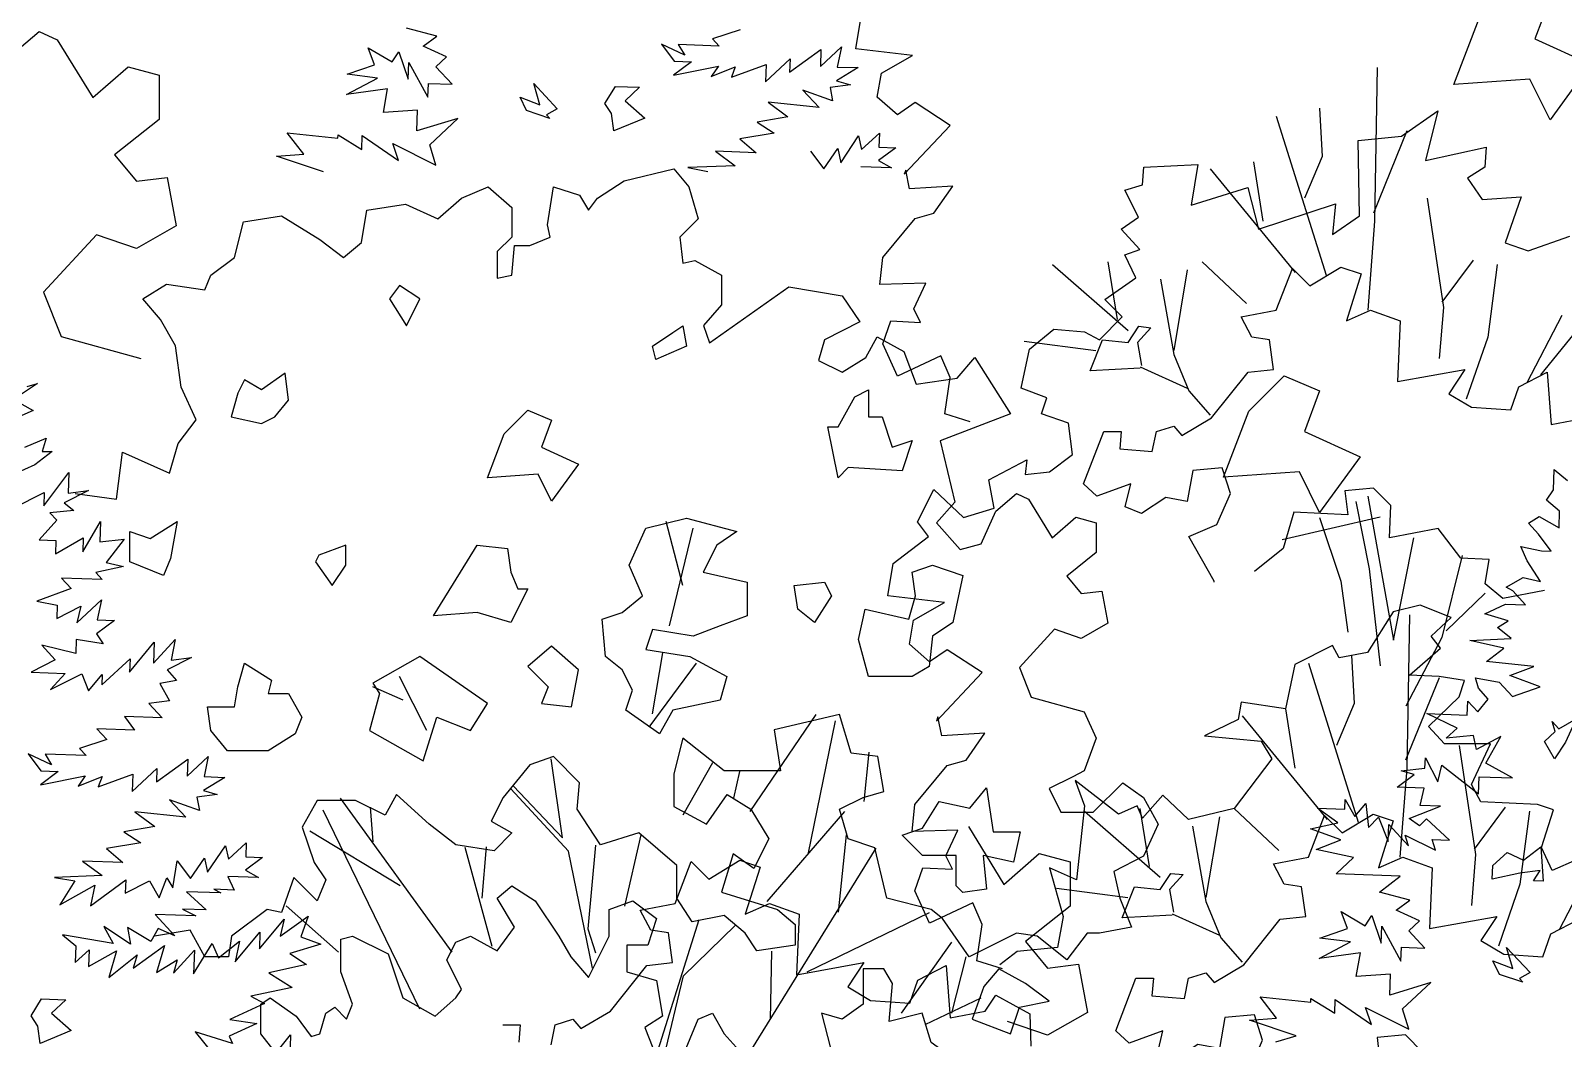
# Model space of a CAD drawing. Header units: inches. Extents: x 11.9 to 85.3, y 21.1 to 37.4.
# Drawn here: x 43.297 to 43.835, y 23.595 to 23.949 of the extents above; entities that cross this region are included whole.
import ezdxf

# ---------------------------------------------------------------- set-up
doc = ezdxf.new("R2010")
doc.units = ezdxf.units.IN
doc.header["$MEASUREMENT"] = 0
doc.layers.add('CAY', color=94, linetype='Continuous')
doc.layers.add('CAY-3', color=61, linetype='Continuous')

# ---------------------------------------------------------------- blocks, each defined once
blk = doc.blocks.new('A$C76451831')
at = {"layer": 'CAY'}
for p, q in [((4200.3, 1384.7), (4224.5, 1405.3)), ((4224.5, 1405.3), (4238.7, 1398.8)), ((4535.8, 1401.5), (4512, 1407.8)), ((4773, 1406.4), (4751.5, 1399.4)), ((4238.7, 1398.8), (4266.4, 1353.4)), ((4487, 1379.2), (4482, 1392.5)), ((4482, 1392.5), (4500.7, 1381.4)), ((4525.1, 1393.7), (4535.8, 1401.5)), ((4543.4, 1385.4), (4525.1, 1393.7)), ((4711.4, 1395.4), (4721.4, 1381.9)), ((4729.7, 1386.6), (4711.4, 1395.4)), ((4724.6, 1394.9), (4729.7, 1386.6)), ((4756.7, 1393.8), (4724.6, 1394.9)), ((4751.5, 1399.4), (4756.7, 1393.8)), ((4835.9, 1377.9), (4852.3, 1393.2)), ((4852.3, 1393.2), (4849, 1377.4)), ((4500.7, 1381.4), (4505.9, 1389.4)), ((4505.9, 1389.4), (4513.4, 1367.9)), ((4513.4, 1367.9), (4513.8, 1381)), ((4513.8, 1381), (4528.7, 1353.7)), ((4535, 1377.5), (4543.4, 1385.4)), ((4735, 1381.4), (4721, 1371)), ((4721.4, 1381.9), (4735, 1381.4)), ((4766.3, 1369.4), (4793.3, 1379.4)), ((4792.9, 1365.8), (4812.1, 1383.7)), ((4793.3, 1379.4), (4792.9, 1365.8)), ((4811.7, 1373.3), (4836.3, 1391)), ((4812.1, 1383.7), (4811.7, 1373.3)), ((4836.3, 1391), (4835.9, 1377.9)), ((4266.4, 1353.4), (4294.1, 1377.6)), ((4294.1, 1377.6), (4318.3, 1371.1)), ((4318.3, 1371.1), (4318.3, 1336.3)), ((4464.9, 1355.9), (4489.4, 1368.7)), ((4465.5, 1371.8), (4487, 1379.2)), ((4489.4, 1368.7), (4465.5, 1371.8)), ((4547.7, 1363.9), (4535, 1377.5)), ((4721, 1371), (4756.1, 1378)), ((4756.1, 1378), (4750.4, 1370)), ((4750.4, 1370), (4769.3, 1377.5)), ((4769.3, 1377.5), (4766.3, 1369.4)), ((4865.3, 1376.9), (4848.6, 1366.6)), ((4849, 1377.4), (4865.3, 1376.9)), ((4497.2, 1360.3), (4464.9, 1355.9)), ((4493.9, 1341.8), (4497.2, 1360.3)), ((4528.7, 1353.7), (4529.1, 1364.6)), ((4529.1, 1364.6), (4547.7, 1363.9)), ((4822.1, 1359.3), (4834.8, 1345.7)), ((4845.4, 1350.8), (4822.1, 1359.3)), ((4859.4, 1363.5), (4843.5, 1361.3)), ((4843.5, 1361.3), (4845.4, 1350.8)), ((4848.6, 1366.6), (4859.4, 1363.5)), ((4520.7, 1343.6), (4493.9, 1341.8)), ((4520.1, 1327.3), (4520.7, 1343.6)), ((4834.8, 1345.7), (4795, 1349.9)), ((4795, 1349.9), (4810.5, 1338.4)), ((4318.3, 1336.3), (4283.5, 1308.6)), ((4552.2, 1337), (4520.1, 1327.3)), ((4530.1, 1316.5), (4552.2, 1337)), ((4810.5, 1338.4), (4786.3, 1334.3)), ((4786.3, 1334.3), (4799.6, 1325.7)), ((4431.5, 1309.1), (4418.5, 1325.8)), ((4418.5, 1325.8), (4458.3, 1321.7)), ((4458.3, 1321.7), (4458.4, 1324.4)), ((4458.4, 1324.4), (4477, 1312.9)), ((4477, 1312.9), (4477.4, 1323.8)), ((4477.4, 1323.8), (4505.7, 1304.2)), ((4799.6, 1325.7), (4772.7, 1321.2)), ((4772.7, 1321.2), (4785.5, 1310.3)), ((4851.8, 1302.5), (4865.7, 1323.4)), ((4865.7, 1323.4), (4868.1, 1312.9)), ((4868.1, 1312.9), (4882.1, 1325.5)), ((4882.1, 1325.5), (4881.7, 1314.6)), ((4283.5, 1308.6), (4300.6, 1287.9)), ((4410.2, 1307.5), (4431.5, 1309.1)), ((4446.9, 1295.4), (4410.2, 1307.5)), ((4501.2, 1317.5), (4535, 1300.5)), ((4505.7, 1304.2), (4501.2, 1317.5)), ((4535, 1300.5), (4530.1, 1316.5)), ((4753.8, 1311.4), (4769.3, 1300)), ((4785.5, 1310.3), (4753.8, 1311.4)), ((4828.1, 1311.5), (4838.5, 1297.6)), ((4838.5, 1297.6), (4849.5, 1313.5)), ((4849.5, 1313.5), (4851.8, 1302.5)), ((4894.8, 1314.2), (4881.4, 1304.2)), ((4881.7, 1314.6), (4894.8, 1314.2)), ((4682.3, 1288.4), (4721.2, 1297.8)), ((4721.2, 1297.8), (4733, 1283.7)), ((4769.3, 1300), (4732.1, 1298.6)), ((4732.1, 1298.6), (4747.8, 1295.7)), ((4891.6, 1298.4), (4867.6, 1299.3)), ((4881.4, 1304.2), (4891.6, 1298.4)), ((4300.6, 1287.9), (4324.7, 1290.9)), ((4324.7, 1290.9), (4331.8, 1253.1)), ((4554.9, 1274.6), (4575.8, 1283.7)), ((4575.8, 1283.7), (4594.3, 1267.5)), ((4622.2, 1253.8), (4626.9, 1283.7)), ((4626.9, 1283.7), (4647.3, 1277)), ((4661.5, 1274.6), (4682.3, 1288.4)), ((4733, 1283.7), (4740.1, 1258.5)), ((4536.5, 1258.5), (4554.9, 1274.6)), ((4647.3, 1277), (4654.4, 1265.2)), ((4654.4, 1265.2), (4661.5, 1274.6)), ((4384.3, 1256.1), (4414.2, 1260.8)), ((4414.2, 1260.8), (4444.1, 1242.4)), ((4476.7, 1240), (4481, 1265.2)), ((4481, 1265.2), (4511.3, 1269.9)), ((4511.3, 1269.9), (4536.5, 1258.5)), ((4594.3, 1267.5), (4594.3, 1244.3)), ((4331.8, 1253.1), (4300.6, 1235.4)), ((4377.3, 1228.2), (4384.3, 1256.1)), ((4624.5, 1244.3), (4622.2, 1253.8)), ((4740.1, 1258.5), (4725.9, 1244.3)), ((4269.3, 1246.1), (4228, 1201.2)), ((4300.6, 1235.4), (4269.3, 1246.1)), ((4444.1, 1242.4), (4462.6, 1228.2)), ((4462.6, 1228.2), (4476.7, 1240)), ((4594.3, 1244.3), (4582.9, 1232.9)), ((4594.3, 1214.4), (4596.6, 1237.6)), ((4596.6, 1237.6), (4608.4, 1237.6)), ((4608.4, 1237.6), (4624.5, 1244.3)), ((4725.9, 1244.3), (4728.3, 1223.9)), ((4358.8, 1214.4), (4377.3, 1228.2)), ((4582.9, 1232.9), (4582.9, 1212.1)), ((4728.3, 1223.9), (4737.7, 1225.8)), ((4737.7, 1225.8), (4758.6, 1214.4)), ((4354.1, 1203), (4358.8, 1214.4)), ((4582.9, 1212.1), (4594.3, 1214.4)), ((4758.6, 1214.4), (4758.6, 1191.2)), ((5192.6, 1187), (5205.3, 1219.7)), ((5205.3, 1219.7), (5219, 1206)), ((5219, 1206), (5243.2, 1220.8)), ((5243.2, 1220.8), (5259.1, 1215.5)), ((5259.1, 1215.5), (5247.5, 1178.6)), ((4228, 1201.2), (4241.6, 1166.4)), ((4305.7, 1196), (4324.2, 1207.4)), ((4324.2, 1207.4), (4354.1, 1203)), ((4749.1, 1161.4), (4811.2, 1205.4)), ((4811.2, 1205.4), (4852.9, 1198.3)), ((4319.5, 1179.8), (4305.7, 1196)), ((4758.6, 1191.2), (4744.4, 1175.1)), ((4852.9, 1198.3), (4866.7, 1177.9)), ((4331.3, 1159), (4319.5, 1179.8)), ((4866.7, 1177.9), (4839.1, 1163.7)), ((5165.2, 1181.8), (5192.6, 1187)), ((5173.6, 1165.9), (5165.2, 1181.8)), ((5247.5, 1178.6), (5266.4, 1187)), ((5266.4, 1187), (5289.7, 1178.6)), ((5289.7, 1178.6), (5287.5, 1131.1)), ((4241.6, 1166.4), (4304.1, 1149.3)), ((4744.4, 1175.1), (4749.1, 1161.4)), ((4839.1, 1163.7), (4834.4, 1147.6)), ((4871.4, 1149.9), (4880.4, 1166.1)), ((4880.4, 1166.1), (4901.2, 1154.7)), ((5187.3, 1163.8), (5173.6, 1165.9)), ((5190.5, 1140.6), (5187.3, 1163.8)), ((4335.6, 1126.7), (4331.3, 1159)), ((4901.2, 1154.7), (4910.7, 1129.1)), ((4834.4, 1147.6), (4852.9, 1138.5)), ((4852.9, 1138.5), (4871.4, 1149.9)), ((4942.9, 1133.8), (4956.7, 1149.9)), ((4956.7, 1149.9), (4984.6, 1105.9)), ((5170.5, 1138.5), (5190.5, 1140.6)), ((5287.5, 1131.1), (5340.3, 1140.6)), ((5340.3, 1140.6), (5327.6, 1121.6)), ((4910.7, 1129.1), (4942.9, 1133.8)), ((5142, 1102.7), (5170.5, 1138.5)), ((5382.5, 1126.9), (5404.6, 1138.5)), ((5404.6, 1138.5), (5407.8, 1097.4)), ((4347.4, 1101.2), (4335.6, 1126.7)), ((5327.6, 1121.6), (5345.5, 1111.1)), ((5376.1, 1109), (5382.5, 1126.9)), ((4984.6, 1105.9), (4929.6, 1084.7)), ((5345.5, 1111.1), (5376.1, 1109)), ((4333.2, 1082.7), (4347.4, 1101.2)), ((5057.6, 1092.1), (5071.3, 1092.1)), ((5071.3, 1092.1), (5070.3, 1078.4)), ((5095.6, 1076.3), (5098.8, 1092.1)), ((5098.8, 1092.1), (5112.5, 1096.3)), ((5112.5, 1096.3), (5118.8, 1089)), ((5118.8, 1089), (5142, 1102.7)), ((5407.8, 1097.4), (5435.2, 1102.7)), ((4326.6, 1059.5), (4333.2, 1082.7)), ((4929.6, 1084.7), (4941, 1036.7)), ((4284.9, 1039.1), (4289.6, 1076)), ((4289.6, 1076), (4326.6, 1059.5)), ((5070.3, 1078.4), (5095.6, 1076.3)), ((5409.5, 1046.3), (5410, 1062.2)), ((5410, 1062.2), (5420.6, 1053.6)), ((5268.6, 1047.8), (5246.4, 1045.7)), ((5246.4, 1045.7), (5248.5, 1026.7)), ((5282.3, 1034.1), (5268.6, 1047.8)), ((5404.2, 1038.3), (5409.5, 1046.3)), ((4252.7, 1043.4), (4284.9, 1039.1)), ((4941, 1036.7), (4926.8, 1020.6)), ((4973.2, 1029.6), (4989.3, 1043.4)), ((4989.3, 1043.4), (4998.7, 1039.1)), ((4998.7, 1039.1), (5017.2, 1008.8)), ((5281.2, 1008.8), (5282.3, 1034.1)), ((5414.3, 1029.8), (5404.2, 1038.3)), ((4728.3, 971.5), (4715.1, 1021.6)), ((4926.8, 1020.6), (4945.3, 999.7)), ((4961.8, 1004.1), (4973.2, 1029.6)), ((5017.2, 1008.8), (5035.7, 1024.9)), ((5035.7, 1024.9), (5051.8, 1020.6)), ((5051.8, 1020.6), (5051.8, 997.4)), ((5273.8, 1025), (5197.2, 1007.3)), ((5206.3, 1028.8), (5197.9, 1000.4)), ((5248.5, 1026.7), (5206.3, 1028.8)), ((5390, 1020.2), (5398.3, 1025.4)), ((5397.8, 1011.8), (5390, 1020.2)), ((5398.3, 1025.4), (5413.9, 1016.7)), ((5413.9, 1016.7), (5414.3, 1029.8)), ((4717.8, 939.8), (4736.3, 1016.3)), ((5319.2, 1016.2), (5281.2, 1008.8)), ((5337.1, 993), (5319.2, 1016.2)), ((5407.8, 998.3), (5397.8, 1011.8)), ((4945.3, 999.7), (4961.8, 1004.1)), ((5051.8, 997.4), (5028.6, 978.9)), ((5197.9, 1000.4), (5175.7, 982.4)), ((5389, 990.8), (5383.9, 1001.9)), ((5383.9, 1001.9), (5400.1, 998.6)), ((5400.1, 998.6), (5407.8, 998.3)), ((5359.3, 991.9), (5337.1, 993)), ((5356.1, 972.9), (5359.3, 991.9)), ((5399.3, 974.6), (5389, 990.8)), ((5028.6, 978.9), (5040, 965.1)), ((5369.8, 961.3), (5356.1, 972.9)), ((5372.4, 970.1), (5385.8, 977.8)), ((5385.8, 977.8), (5399.3, 974.6)), ((5040, 965.1), (5056.1, 967.1)), ((5056.1, 967.1), (5060.8, 941.9)), ((5402.5, 967.7), (5369.8, 961.3)), ((5377.7, 967.2), (5372.4, 970.1)), ((5387.7, 956.4), (5377.7, 967.2)), ((5355.8, 949.4), (5371.9, 957)), ((5374.2, 943.7), (5355.8, 949.4)), ((5371.9, 957), (5387.7, 956.4)), ((5019.2, 937.2), (4991.7, 907.3)), ((5040, 930.1), (5019.2, 937.2)), ((5060.8, 941.9), (5040, 930.1)), ((5365.8, 938.6), (5374.2, 943.7)), ((5376.4, 930.1), (5365.8, 938.6)), ((5344.2, 928.5), (5376.4, 930.1)), ((5370.7, 922.5), (5344.2, 928.5)), ((4704.6, 871.1), (4712.5, 918.7)), ((5357.2, 912.1), (5370.7, 922.5)), ((5394.2, 908.1), (5357.2, 912.1)), ((4527.8, 857.9), (4506.6, 900.2)), ((4701.9, 860.6), (4738.9, 910.7)), ((4991.7, 907.3), (5000.7, 884.1)), ((5375.4, 901.1), (5394.2, 908.1)), ((5399.1, 892.1), (5375.4, 901.1)), ((4509.3, 881.7), (4485.5, 892.2)), ((5351, 891), (5348.6, 899.3)), ((5348.6, 899.3), (5367.1, 895.9)), ((5358.4, 882.6), (5351, 891)), ((5367.1, 895.9), (5377.5, 884.7)), ((5377.5, 884.7), (5399.1, 892.1)), ((5000.7, 884.1), (5042.4, 872.7)), ((5342.1, 870.1), (5342.5, 880.9)), ((5342.5, 880.9), (5350.4, 872.5)), ((5350.4, 872.5), (5358.4, 882.6)), ((4781, 794.5), (4832.5, 870.4)), ((4850.9, 870.4), (4799.8, 858.6)), ((4826.2, 761), (4847.8, 865.6)), ((4860, 840.1), (4850.9, 870.4)), ((5042.4, 872.7), (5051.8, 851.9)), ((5310.5, 871.2), (5342.1, 870.1)), ((5334.1, 859.9), (5310.5, 871.2)), ((4728.3, 851.9), (4721.2, 824)), ((4760.5, 826.3), (4728.3, 851.9)), ((4799.8, 858.6), (4804.6, 826.3)), ((5051.8, 851.9), (5042.4, 826.3)), ((5325.6, 852), (5334.1, 859.9)), ((5347, 854), (5325.6, 852)), ((5349.4, 843.1), (5347, 854)), ((5368.3, 853.3), (5349.4, 843.1)), ((5356.7, 832.4), (5368.3, 853.3)), ((4880.8, 837.7), (4860, 840.1)), ((4870.1, 802.5), (4874.1, 840.9)), ((4608.4, 831), (4587.6, 805.5)), ((4626.9, 837.7), (4608.4, 831)), ((4634, 774), (4625.3, 835.7)), ((4647.3, 816.9), (4626.9, 837.7)), ((4728.6, 791.9), (4751.7, 832.8)), ((4885.5, 810.2), (4880.8, 837.7)), ((5290.3, 826.5), (5309, 828.6)), ((5309, 828.6), (5309.3, 836.7)), ((5309.3, 836.7), (5319, 817.8)), ((5319, 817.8), (5322.2, 830.9)), ((5322.2, 830.9), (5350.9, 808.5)), ((5377.6, 820.8), (5356.7, 832.4)), ((4645.4, 796.4), (4647.3, 816.9)), ((4721.2, 824), (4721.2, 798.4)), ((4804.6, 826.3), (4760.5, 826.3)), ((4768, 805.1), (4772.9, 825.9)), ((5033.3, 821.6), (5014.8, 812.5)), ((5042.4, 826.3), (5033.3, 821.6)), ((5049.4, 794.1), (5072.6, 816.9)), ((5072.6, 816.9), (5088.7, 805.5)), ((5287.1, 813.5), (5300.6, 823.4)), ((5300.6, 823.4), (5290.3, 826.5)), ((5350.9, 808.5), (5351.3, 821.7)), ((5351.3, 821.7), (5377.6, 820.8)), ((4547.7, 684.5), (4460.2, 805.1)), ((4504.2, 807.8), (4495.2, 791.7)), ((4529.8, 784.6), (4504.2, 807.8)), ((4587.6, 805.5), (4578.1, 787)), ((4638.7, 763.4), (4593.5, 812.2)), ((4595.8, 814.5), (4634, 774)), ((4746.8, 784.6), (4762.9, 807.8)), ((4762.9, 807.8), (4781.4, 796.4)), ((4850.9, 796.4), (4869.4, 805.5)), ((4869.4, 805.5), (4885.5, 810.2)), ((5014.8, 812.5), (5023.9, 794.1)), ((5088.7, 805.5), (5100.1, 784.6)), ((5246.2, 796.3), (5246.5, 804)), ((5246.5, 804), (5254.2, 790.6)), ((5308.4, 812.7), (5287.1, 813.5)), ((5305.2, 799.3), (5308.4, 812.7)), ((4442.1, 803.1), (4430.3, 782.3)), ((4472, 803.1), (4442.1, 803.1)), ((4522.3, 639.8), (4446.8, 795.6)), ((4495.2, 791.7), (4472, 803.1)), ((4485.8, 770.9), (4483.8, 797.9)), ((4663.8, 768.5), (4645.4, 796.4)), ((4721.2, 798.4), (4746.8, 784.6)), ((4781.4, 796.4), (4795.5, 773.2)), ((4794.3, 724.1), (4854.9, 794.5)), ((4857.6, 773.2), (4850.9, 796.4)), ((5023.9, 794.1), (5049.4, 794.1)), ((5240.9, 785.6), (5224.9, 797.1)), ((5224.9, 797.1), (5246.2, 796.3)), ((5254.2, 790.6), (5262.7, 800.7)), ((5262.7, 800.7), (5264.7, 782.1)), ((5296.7, 789.1), (5321.1, 798.7)), ((5321.1, 798.7), (5305.2, 799.3)), ((4430.3, 782.3), (4439.8, 754.7)), ((4550.6, 768.5), (4529.8, 784.6)), ((4578.1, 787), (4594.3, 777.9)), ((4951.7, 782.9), (4979.4, 737.5)), ((5100.1, 784.6), (5088.7, 759.5)), ((5219.4, 781), (5240.9, 785.6)), ((5243.1, 772.4), (5219.4, 781)), ((5264.7, 782.1), (5272.7, 790)), ((5272.7, 790), (5280.2, 771.1)), ((5280.2, 771.1), (5280.7, 784.3)), ((5280.7, 784.3), (5296, 767.8)), ((5304.7, 783.4), (5296.7, 789.1)), ((5310.3, 788.7), (5304.7, 783.4)), ((5328.3, 772.2), (5310.3, 788.7)), ((4507, 736.3), (4436.2, 779.1)), ((4580.5, 763.8), (4550.6, 768.5)), ((4594.3, 777.9), (4580.5, 763.8)), ((4659.9, 768.1), (4654, 702.8)), ((4693.7, 777.9), (4663.8, 768.5)), ((4682.7, 720.5), (4695.7, 776.4)), ((4723.6, 752.4), (4693.7, 777.9)), ((4795.5, 773.2), (4783.7, 750)), ((4850.1, 715.8), (4856.4, 776.4)), ((4878.5, 766.1), (4857.6, 773.2)), ((5223.8, 764.9), (5243.1, 772.4)), ((5296, 767.8), (5293.5, 776.1)), ((5293.5, 776.1), (5317.1, 764.4)), ((5314.7, 772.6), (5328.3, 772.2)), ((5317.1, 764.4), (5314.7, 772.6)), ((4579.1, 689), (4557.9, 766.3)), ((4571.1, 726.8), (4574.5, 766.9)), ((4657.5, 671.8), (4638.7, 763.4)), ((4767.6, 761.4), (4758.6, 731.5)), ((4783.7, 750), (4767.6, 761.4)), ((4778.7, 602.9), (4879.6, 765.8)), ((4887.9, 726.8), (4878.5, 766.1)), ((4979.4, 737.5), (5007.1, 761.7)), ((5007.1, 761.7), (5031.3, 755.2)), ((5088.7, 759.5), (5065.6, 747.7)), ((5253, 758.5), (5223.8, 764.9)), ((5239.5, 745.8), (5253, 758.5)), ((4439.8, 754.7), (4448.8, 741)), ((4723.6, 726.8), (4723.6, 752.4)), ((5031.3, 755.2), (5031.3, 720.4)), ((5065.6, 747.7), (5070.3, 726.8)), ((5289.7, 744), (5239.5, 745.8)), ((5273.4, 731.5), (5289.7, 744)), ((4423.7, 742.9), (4414.2, 715.4)), ((4430.3, 736.3), (4423.7, 742.9)), ((4442.1, 724.5), (4430.3, 736.3)), ((4448.8, 741), (4442.1, 724.5)), ((4458.8, 684.4), (4417.8, 720.8)), ((4735.4, 708.3), (4723.6, 726.8)), ((4758.6, 731.5), (4802.2, 717.8)), ((4922.5, 717.8), (4887.9, 726.8)), ((5031.3, 720.4), (4996.5, 692.7)), ((5070.3, 726.8), (5079.3, 704)), ((5297.2, 725.2), (5273.4, 731.5)), ((5286.5, 717.4), (5297.2, 725.2)), ((4402.8, 717.8), (4374.9, 696.9)), ((4414.2, 715.4), (4402.8, 717.8)), ((4707.6, 603.7), (4740.9, 709.9)), ((4760.5, 713.1), (4735.4, 708.3)), ((4777, 699.3), (4760.5, 713.1)), ((4802.2, 717.8), (4816, 706)), ((4825.4, 669), (4921.3, 715.4)), ((4931.5, 710.7), (4922.5, 717.8)), ((4952.3, 680.8), (4931.5, 710.7)), ((5248.4, 702.9), (5243.4, 716.2)), ((5243.4, 716.2), (5262.1, 705.1)), ((5262.1, 705.1), (5267.3, 713.1)), ((5267.3, 713.1), (5274.7, 691.5)), ((5304.8, 709.1), (5286.5, 717.4)), ((5296.4, 701.2), (5304.8, 709.1)), ((4342.7, 701.7), (4314.8, 696.9)), ((4354.1, 680.8), (4342.7, 701.7)), ((4374.9, 696.9), (4372.6, 680.8)), ((4654, 702.8), (4659.9, 684)), ((4728.7, 665.9), (4769.2, 705.2)), ((4786.1, 685.5), (4777, 699.3)), ((4816, 706), (4816, 689.9)), ((4989.3, 699.3), (4952.3, 680.8)), ((5005.4, 696.9), (4989.3, 699.3)), ((5028.6, 678.5), (5005.4, 696.9)), ((5044.7, 699.3), (5028.6, 678.5)), ((5054.2, 699.3), (5044.7, 699.3)), ((5079.3, 704), (5054.2, 699.3)), ((5226.8, 695.5), (5248.4, 702.9)), ((5274.7, 691.5), (5275.2, 704.7)), ((5275.2, 704.7), (5290.1, 677.4)), ((5309, 687.6), (5296.4, 701.2)), ((4816, 689.9), (4786.1, 685.5)), ((4796.7, 631.7), (4797.9, 685.1)), ((4899.3, 636.8), (4938.6, 692.2)), ((4996.5, 692.7), (5013.6, 672)), ((5226.3, 679.6), (5250.7, 692.4)), ((5258.6, 683.9), (5226.3, 679.6)), ((5250.7, 692.4), (5226.8, 695.5)), ((5255.2, 665.5), (5258.6, 683.9)), ((5290.1, 677.4), (5290.5, 688.3)), ((5290.5, 688.3), (5309, 687.6)), ((4372.6, 680.8), (4354.1, 680.8)), ((4938.6, 636.8), (4950, 680.8)), ((5013.6, 672), (5037.8, 675)), ((5037.8, 675), (5044.9, 637.2)), ((4713.4, 601.8), (4728.7, 665.9)), ((5282, 667.2), (5255.2, 665.5)), ((5281.5, 650.9), (5282, 667.2)), ((5313.5, 660.7), (5281.5, 650.9)), ((5291.5, 640.2), (5313.5, 660.7)), ((4917.8, 627.7), (4961.8, 648.6)), ((5179.9, 649.5), (5219.6, 645.4)), ((5192.9, 632.7), (5179.9, 649.5)), ((5219.6, 645.4), (5219.7, 648.1)), ((5219.7, 648.1), (5238.4, 636.6)), ((5044.9, 637.2), (5013.6, 619.5)), ((5238.4, 636.6), (5238.7, 647.4)), ((5238.7, 647.4), (5267.1, 627.9)), ((5262.5, 641.2), (5296.4, 624.1)), ((5267.1, 627.9), (5262.5, 641.2)), ((5296.4, 624.1), (5291.5, 640.2)), ((5013.6, 619.5), (4982.4, 630.1)), ((5171.6, 631.2), (5192.9, 632.7)), ((5208.3, 619), (5171.6, 631.2)), ((5192.3, 614.2), (5208.3, 619))]:
    blk.add_line(p, q, dxfattribs=at)
for points in [[(4953.2, 1099.5), (4933.2, 1105.8), (4937.4, 1134.3), (4930, 1151.2), (4896.3, 1135.4), (4884.7, 1160.7), (4891, 1178.6), (4914.2, 1177.5), (4908.9, 1188.1), (4918.4, 1208.1), (4882.5, 1207.1), (4884.7, 1228.2), (4910, 1258.8), (4924.7, 1263), (4939.5, 1284.1), (4905.7, 1282), (4902.6, 1296.7), (4901.5, 1293.6), (4937.4, 1331.5), (4910, 1349.5), (4896.3, 1340), (4880.4, 1353.7), (4883.6, 1372.7), (4907.9, 1386.4), (4863.6, 1391.6), (4867.8, 1417)], [(530, 749.3), (509.9, 755.6), (514.2, 784.1), (506.8, 800.9), (473, 785.1), (461.4, 810.4), (467.7, 828.4), (490.9, 827.3), (485.7, 837.9), (495.2, 857.9), (459.3, 856.8), (461.4, 877.9), (486.7, 908.5), (501.5, 912.7), (516.3, 933.8), (482.5, 931.7), (479.3, 946.5), (478.3, 943.3), (514.2, 981.3), (486.7, 999.2), (473, 989.7), (457.2, 1003.4), (460.4, 1022.4), (484.6, 1036.1), (440.3, 1041.4), (444.5, 1066.7), (472, 1087.8), (463.5, 1099.4), (476.2, 1124.7), (499.4, 1102.6), (523.6, 1110), (519.4, 1132.1), (549, 1147.9), (547.9, 1136.3), (566.9, 1138.4), (584.8, 1152.1), (581.7, 1176.4), (560.6, 1183.8), (564.8, 1196.4), (544.7, 1203.8), (551.1, 1234.4), (570.1, 1250.2), (594.3, 1248.1), (605.9, 1241.8), (623.8, 1259.7), (610.1, 1273.4), (634.4, 1290.3), (625.9, 1308.2), (637.6, 1312.5), (622.8, 1328.3), (636.5, 1337.8), (625.9, 1358.9), (639.7, 1363.1), (640.7, 1376.8), (682.9, 1378.9), (677.6, 1347.3), (721.9, 1361), (730.4, 1328.3), (790.5, 1348.3), (788.4, 1324.1), (809.5, 1338.8), (808.4, 1397.9), (842.2, 1401.1), (870.6, 1421.1), (861.1, 1382.1), (908.6, 1392.6), (907.6, 1376.8), (893.8, 1368.4), (905.4, 1351.5), (936, 1353.6), (923.4, 1317.7), (941.3, 1311.4), (974, 1323)], [(5271.7, 1376.9), (5269.6, 1256.6), (5264.3, 1187)], [(5226.4, 1345.2), (5228.5, 1307.3), (5214.8, 1274.6)], [(5192.6, 1338.9), (5231.6, 1214.5)], [(5294.9, 1327.3), (5268.6, 1263)], [(5140.9, 1297.8), (5207.4, 1216.6)], [(5174.7, 1303.1), (5182.1, 1256.6)], [(5310.7, 1274.6), (5323.4, 1189.1), (5320.2, 1149.1)], [(5060.8, 1225), (5068.2, 1179.7)], [(5134.6, 1225), (5169.4, 1192.3)], [(5346.6, 1226.1), (5322.3, 1193.4)], [(4215.1, 1127.3), (4223.3, 1129.7), (4204.3, 1117.2), (4219.9, 1108.5), (4203.8, 1101.4)], [(4213.4, 1079.7), (4230, 1086.9), (4226.9, 1076.5), (4234.6, 1076.3), (4221.1, 1065.9), (4205, 1058.7)], [(4204.1, 1032), (4228.5, 1044.3), (4228.1, 1033.9), (4247.6, 1060), (4247.1, 1043.7), (4263, 1045.8), (4244.1, 1036.1), (4251.6, 1030.3), (4232.9, 1028.3), (4238.2, 1022.7), (4224.5, 1007.3), (4237.6, 1006.8), (4237.3, 996.4), (4259, 1008.8), (4258.6, 997.9), (4272.6, 1021.5), (4272, 1005.6), (4291.1, 1007.7), (4276.9, 989.6), (4290.4, 986.4), (4268.9, 981.7), (4273.7, 976.1), (4242, 977.2), (4249.5, 969.2), (4222.8, 959.3), (4238.6, 956), (4238.2, 945.6), (4257.1, 955.4), (4254, 942.3), (4273.2, 960.2), (4269.9, 944.5), (4283.5, 944), (4269.5, 933.6), (4274.7, 925.7), (4253.5, 929.2), (4253.1, 918.3), (4226.6, 924.7), (4237.1, 913.4), (4218.2, 903.7), (4244.9, 902.7), (4233.5, 890), (4258, 902.3), (4263, 889), (4273.8, 901.7), (4273.5, 893.6), (4295.6, 914.1), (4295.2, 903.7), (4314.6, 927.1), (4314, 910.8), (4331, 929.2), (4327.7, 913), (4343.6, 915.2), (4324.7, 905.4), (4332.1, 897), (4318.9, 894.7), (4326.6, 881.3), (4310.2, 879.2), (4320.7, 867.9), (4291.3, 868.9), (4299.1, 858.2), (4269.6, 859.3), (4277.5, 850.8), (4256, 843.9), (4261.2, 838.3), (4229.1, 839.4), (4234.2, 831), (4215.9, 839.8), (4225.9, 826.3), (4239.5, 825.9), (4225.5, 815.5), (4260.6, 822.4), (4254.9, 814.4), (4273.8, 821.9), (4270.8, 813.9), (4297.8, 823.8), (4297.4, 810.2), (4316.6, 828.2), (4316.2, 817.7), (4340.9, 835.5), (4340.4, 822.3), (4356.8, 837.6), (4353.5, 821.9), (4369.8, 821.3), (4353.1, 811), (4363.9, 807.9), (4348, 805.8), (4349.9, 795.3), (4326.6, 803.8), (4339.3, 790.2), (4299.5, 794.3), (4315, 782.9), (4290.8, 778.7), (4304.1, 770.1), (4277.2, 765.6), (4290, 754.7), (4258.3, 755.8), (4273.8, 744.4), (4236.6, 743), (4252.3, 740.2), (4240.8, 721.6), (4268.1, 736.9), (4264.8, 720.7), (4292.2, 741.1), (4291.9, 730.6), (4310.8, 740.4), (4318.5, 727), (4324.5, 742.7), (4329.2, 734.8), (4332.6, 756), (4343, 742), (4354, 757.9), (4356.3, 747), (4370.2, 767.8), (4372.6, 757.3), (4386.6, 770), (4386.2, 759.1), (4399.3, 758.6), (4385.9, 748.7), (4396.1, 742.9), (4372.1, 743.7), (4377.2, 733.1), (4361.3, 733.7), (4366.6, 730.8), (4339.9, 731.7), (4355.3, 717.6), (4336.8, 718.2), (4347, 712.9), (4315.3, 714), (4330.6, 697.1), (4317.6, 703), (4311.9, 692.8), (4293.7, 703.8), (4295.9, 690.6), (4275.1, 704.5), (4282.3, 691.1), (4242.7, 697.9), (4253.3, 689.4), (4252.8, 676.3), (4263.6, 686.3), (4263.1, 673.2), (4284.9, 685.6), (4279.1, 664.5), (4301.1, 682.3), (4298, 672), (4322.6, 689.7), (4316.4, 668.6), (4332.6, 678.5), (4329.6, 668.1), (4346.1, 686.1), (4345.4, 667.6), (4359.8, 691.1), (4364.9, 680), (4381.2, 693.1), (4377.9, 676.9), (4397.3, 700.2), (4396.8, 687.1), (4416.2, 710.4), (4413, 696.9), (4434.9, 712.5), (4429.3, 696.4), (4445, 690.8), (4420.7, 683.5), (4433.6, 674.9), (4404.3, 668.2), (4422.5, 656.7), (4390.1, 650.1), (4400.8, 644.3), (4373.6, 631.7), (4394.8, 628.7), (4373.2, 618.6), (4375.7, 613), (4346.5, 622.2), (4359.6, 605.9)], [(4396.1, 588.3), (4421.2, 619.6), (4420.6, 601)], [(5017.5, 1222.9), (5076.6, 1171.2)], [(5123, 1218.7), (5112.5, 1155.4)], [(5365.6, 1222.9), (5358.2, 1165.9), (5341.3, 1117.4)], [(5101.9, 1211.3), (5112.5, 1152.2), (5124.1, 1123.8), (5140.9, 1104.8)], [(5444.7, 1192.3), (5399.3, 1136.4)], [(5416.2, 1182.8), (5388.8, 1130.1)], [(5086.1, 1141.7), (5047.1, 1139.6), (5056.6, 1163.8), (5076.6, 1161.7), (5085, 1174.4), (5094.5, 1173.3), (5084, 1161.7), (5087.2, 1143.8)], [(4995.4, 1162.8), (5051.3, 1155.4)], [(5086.1, 1142.7), (5123, 1125.9)], [(5144.1, 974), (5144.1, 975), (5124.1, 1009.8), (5146.2, 1019.3), (5156.8, 1043.6), (5150.4, 1063.6), (5127.2, 1061.5), (5123, 1037.3), (5106.1, 1040.4), (5087.2, 1027.8), (5074.5, 1033.1), (5078.7, 1051), (5052.3, 1041.5), (5041.8, 1051), (5057.6, 1092.1)], [(979.3, 834.7), (960.3, 826.2), (951.8, 844.2), (961.3, 873.7), (948.7, 877.9), (904.4, 880), (897, 893.7), (911.8, 925.4), (875.9, 925.4), (863.3, 939.1), (887.5, 962.3), (891.7, 975), (871.7, 978.1), (848.5, 979.2), (872.7, 1000.3), (865.4, 1009.8), (881.2, 1024.5), (856.9, 1034), (835.8, 1028.7), (815.8, 997.1), (793.6, 992.9), (788.4, 1002.4), (758.8, 987.6), (751.5, 952.8), (716.7, 958.1), (714.5, 944.4), (688.2, 931.7), (732.5, 927.5), (740.9, 913.8), (711.4, 874.8), (675.5, 866.3), (655.5, 885.3), (639.7, 867.4), (635.4, 876.9), (620.7, 870.5), (586.9, 896.9), (594.3, 876.9), (588, 818.9), (566.9, 828.4), (577.4, 790.4), (573.2, 766.1), (541.6, 763), (527.9, 752.4)], [(5254.8, 1037.3), (5265.4, 984.5), (5273.8, 908.6)], [(5264.3, 1041.5), (5284.4, 928.6), (5300.2, 1008.8)], [(848.5, 1026.6), (846.4, 906.4), (841.1, 836.8)], [(5226.4, 1024.6), (5243.2, 975), (5248.5, 935)], [(769.4, 988.7), (808.4, 864.2)], [(803.1, 995), (805.2, 957), (791.5, 924.3)], [(5338.2, 995.1), (5322.3, 930.7), (5293.9, 877)], [(871.7, 977.1), (845.3, 912.7)], [(5356.1, 965.6), (5325.5, 936)], [(751.5, 952.8), (758.8, 906.4)], [(717.7, 947.5), (784.2, 866.3)], [(887.5, 924.3), (900.2, 838.9), (897, 798.8)], [(923.4, 875.8), (899.1, 843.1)], [(594.3, 872.7), (653.4, 821)], [(634.4, 741.9), (648.1, 741.9), (647, 728.2), (672.4, 726.1), (675.5, 741.9), (689.2, 746.1), (695.6, 738.7), (718.8, 752.4), (747.2, 788.3), (767.3, 790.4), (764.1, 813.6), (750.4, 815.7), (742, 831.5), (769.4, 836.8), (782, 869.5), (795.8, 855.8), (820, 870.5), (835.8, 865.3), (824.2, 828.4), (843.2, 836.8), (866.4, 828.4), (864.3, 780.9), (917, 790.4), (904.4, 771.4), (922.3, 760.9), (952.9, 758.7), (959.2, 776.7), (981.4, 788.3)], [(979.3, 617.4), (946.6, 611.1), (932.9, 622.7), (936, 641.7), (913.9, 642.7), (895.9, 665.9), (858, 658.6), (859, 683.9), (845.3, 697.6), (823.2, 695.5), (825.3, 676.5), (783.1, 678.6), (774.7, 650.1), (752.5, 632.2)], [(637.6, 874.8), (644.9, 829.4)], [(699.8, 868.4), (689.2, 805.2)], [(711.4, 874.8), (746.2, 842.1)], [(942.4, 872.7), (935, 815.7), (918.1, 767.2)], [(678.7, 861.1), (689.2, 802), (700.8, 773.5), (717.7, 754.5)], [(993, 832.6), (965.6, 779.8)], [(662.9, 791.4), (623.8, 789.3), (633.3, 813.6), (653.4, 811.5), (661.8, 824.1), (671.3, 823.1), (660.8, 811.5), (663.9, 793.6)], [(572.2, 812.5), (628.1, 805.2)], [(662.9, 792.5), (699.8, 775.6)], [(720.9, 623.7), (720.9, 624.8), (700.8, 659.6), (723, 669.1), (733.5, 693.4), (727.2, 713.4), (704, 711.3), (699.8, 687), (682.9, 690.2), (663.9, 677.5), (651.3, 682.8), (655.5, 700.7), (629.1, 691.2), (618.6, 700.7), (634.4, 741.9)], [(4414.2, 599.8), (4398.1, 620.6), (4398.1, 643.8), (4405.2, 648.6), (4425.6, 634.4), (4437.4, 618.3), (4444.1, 620.6), (4448.8, 636.8), (4455.9, 641.5), (4464.9, 632), (4469.6, 643.8), (4460.6, 669), (4460.6, 694.6), (4469.6, 696.9), (4497.6, 683.2), (4509, 648.6), (4534.5, 634.4), (4550.6, 648.6), (4554.9, 655.2), (4543.5, 678.5), (4550.6, 692.2), (4562, 696.9), (4582.9, 685.5), (4596.6, 704), (4582.9, 726.8), (4594.3, 736.3), (4612.7, 724.5), (4631.2, 696.9), (4640.6, 680.8), (4654.4, 664.7), (4670.5, 696.9), (4670.5, 717.8), (4689, 724.5), (4707.5, 710.7), (4700.8, 689.9), (4684.3, 689.9), (4684.3, 669), (4707.5, 662.3), (4712.2, 634.4), (4698.4, 625.4), (4707.5, 602.2)], [(4730.7, 609.2), (4740.1, 632), (4751.5, 636.8), (4760.5, 620.6), (4777, 602.2)]]:
    blk.add_lwpolyline(points, dxfattribs=at)
for points in [[(5351.5, 1415.3), (5379.2, 1443), (5406.9, 1431.1), (5395, 1399.4), (5438.6, 1379.6), (5406.9, 1336.1), (5391, 1367.8), (5331.7, 1363.8)], [(4624.2, 1337.2), (4605.8, 1343.3), (4600.8, 1353.9), (4616.4, 1347.9), (4611.6, 1364.4), (4629.9, 1344.7), (4621.6, 1340)], [(4672.4, 1341), (4667.2, 1348.9), (4675.4, 1362.2), (4694.4, 1361.5), (4683.1, 1351), (4698.5, 1337.4), (4674.2, 1327.3)], [(722.8, 1185.8), (750.5, 1213.5), (778.2, 1201.7), (766.3, 1170), (809.9, 1150.2), (778.2, 1106.6), (762.4, 1138.3), (703, 1134.3)], [(4522.5, 1195.9), (4506.6, 1206.4), (4498.7, 1195.9), (4511.9, 1174.8)], [(4720.4, 1169.5), (4728.3, 1174.8), (4731, 1158.9), (4707.2, 1148.4), (4704.6, 1158.9)], [(4419.5, 1116.7), (4416.9, 1137.8), (4398.4, 1124.6), (4385.2, 1132.5), (4380, 1122), (4374.7, 1103.5), (4398.4, 1098.2), (4409, 1103.5)], [(4862.9, 1119.3), (4873.5, 1124.6), (4873.5, 1103.5), (4884.1, 1103.5), (4892, 1079.7), (4907.8, 1085), (4899.9, 1061.2), (4857.7, 1063.9), (4849.7, 1055.9), (4841.8, 1095.6), (4849.7, 1095.6)], [(4588.5, 1090.3), (4606.9, 1108.8), (4625.4, 1100.8), (4617.5, 1079.7), (4646.5, 1066.5), (4625.4, 1037.5), (4614.9, 1058.6), (4575.3, 1055.9)], [(4295.5, 989.9), (4295.5, 1013.7), (4311.3, 1008.4), (4332.5, 1021.6), (4327.2, 992.6), (4321.9, 979.4)], [(4709.9, 855.3), (4683.5, 873.8), (4688.8, 889.6), (4680.8, 905.5), (4667.6, 916), (4665, 945.1), (4680.8, 950.3), (4696.7, 963.5), (4686.1, 987.3), (4699.3, 1016.3), (4731, 1024.3), (4770.6, 1013.7), (4754.7, 1003.1), (4744.2, 982), (4778.5, 974.1), (4778.5, 947.7), (4757.4, 939.8), (4736.3, 931.9), (4704.6, 937.1), (4699.3, 921.3), (4733.6, 916), (4762.7, 900.2), (4757.4, 881.7), (4720.4, 873.8)], [(4443.3, 995.2), (4440.7, 989.9), (4453.9, 971.5), (4464.4, 987.3), (4464.4, 1003.1)], [(4554.1, 982), (4567.3, 1003.1), (4591.1, 1000.5), (4593.7, 982), (4599, 968.8), (4606.9, 968.8), (4593.7, 942.4), (4567.3, 950.3), (4533, 947.7)], [(4865.6, 929.2), (4870.9, 953), (4905.2, 945.1), (4910.4, 963.5), (4907.8, 982), (4923.6, 987.3), (4947.4, 979.4), (4939.5, 942.4), (4923.6, 931.9), (4921, 908.1), (4907.8, 900.2), (4873.5, 900.2)], [(4818.1, 953), (4815.4, 971.5), (4839.2, 974.1), (4844.5, 963.5), (4831.3, 942.4)], [(4641.2, 876.4), (4646.5, 905.5), (4625.4, 923.9), (4606.9, 908.1), (4622.8, 892.2), (4617.5, 879)], [(4562.1, 857.9), (4575.3, 879), (4522.5, 916), (4485.5, 894.9), (4490.8, 887), (4482.9, 857.9), (4525.1, 834.2), (4535.7, 868.5)], [(4403.7, 887), (4419.5, 887), (4430.1, 868.5), (4424.8, 855.3), (4403.7, 842.1), (4372, 842.1), (4358.8, 857.9), (4356.2, 876.4), (4377.3, 876.4), (4380, 892.2), (4385.2, 910.7), (4406.4, 897.5)], [(5402.6, 849.4), (5411, 857.2), (5408.6, 865), (5413.8, 859.4), (5427.2, 867.1), (5418.9, 848.8), (5410.3, 835.9)], [(4915.7, 781.4), (4928.9, 802.5), (4952.7, 797.2), (4965.9, 813), (4971.2, 778.7), (4992.3, 778.7), (4987, 755), (4963.2, 760.2), (4965.9, 733.8), (4947.4, 731.2), (4942.1, 736.5), (4942.1, 760.2), (4915.7, 760.2), (4899.9, 776.1)], [(5401.5, 740.1), (5393.8, 740.4), (5399.1, 748.4), (5383.1, 746.2), (5361.7, 741.5), (5362, 752.4), (5373.3, 762.4), (5386.2, 756.5), (5399.7, 766.9)], [(5385.6, 660.9), (5367.2, 667), (5362.2, 677.6), (5377.8, 671.6), (5372.9, 688.1), (5391.3, 668.4), (5383, 663.7)], [(4892.2, 660), (4885.5, 671.4), (4869.4, 671.4), (4869.4, 643.8), (4852.9, 632), (4836.8, 636.8), (4843.9, 609.2), (4871.4, 606.9), (4880.8, 586), (4862.3, 574.6), (4862.3, 553.8), (4871.4, 544.4), (4894.6, 533), (4906.4, 551.4), (4899.3, 576.6), (4931.5, 583.7), (4945.3, 597.4), (4922.5, 613.6), (4915.4, 636.8), (4889.8, 630.1)], [(4975.5, 671.4), (4963.7, 657.6), (4954.7, 632), (4984.6, 620.6), (4991.7, 641.5), (5014.8, 646.2), (4996.4, 660)], [(4223.4, 626.6), (4218.2, 634.5), (4226.4, 647.8), (4245.4, 647.1), (4234.2, 636.7), (4249.6, 623), (4225.2, 612.9)]]:
    blk.add_lwpolyline(points, close=True, dxfattribs=at)
at = {"layer": 'CAY-3'}
for points in [[(138.9, 705.6), (152.6, 705.6), (151.5, 691.9)], [(176.9, 689.8), (180, 705.6), (193.7, 709.9), (200.1, 702.5), (223.3, 716.2), (251.7, 752), (271.8, 754.2), (268.6, 777.4), (254.9, 779.5), (246.5, 795.3), (273.9, 800.6), (286.5, 833.3), (300.3, 819.5), (324.5, 834.3), (340.3, 829), (328.7, 792.1), (347.7, 800.6), (370.9, 792.1), (368.8, 744.7), (421.5, 754.2), (408.9, 735.2), (426.8, 724.6), (457.4, 722.5), (463.7, 740.4), (485.9, 752), (489, 710.9), (516.5, 716.2), (524.9, 728.8), (551.3, 714.1), (552.3, 688.8)]]:
    blk.add_lwpolyline(points, dxfattribs=at)

msp = doc.modelspace()

# ---------------------------------------------------------------- block references
at = {"layer": 'CAY', "xscale": 0.0004489089019145984, "yscale": 0.0004489089019145984, "zscale": 0.0004489089019145984}
for p in [(41.40361, 23.31792), (43.40051, 23.28293)]:
    msp.add_blockref('A$C76451831', p, dxfattribs=at)

doc.saveas('drawing.dxf')
